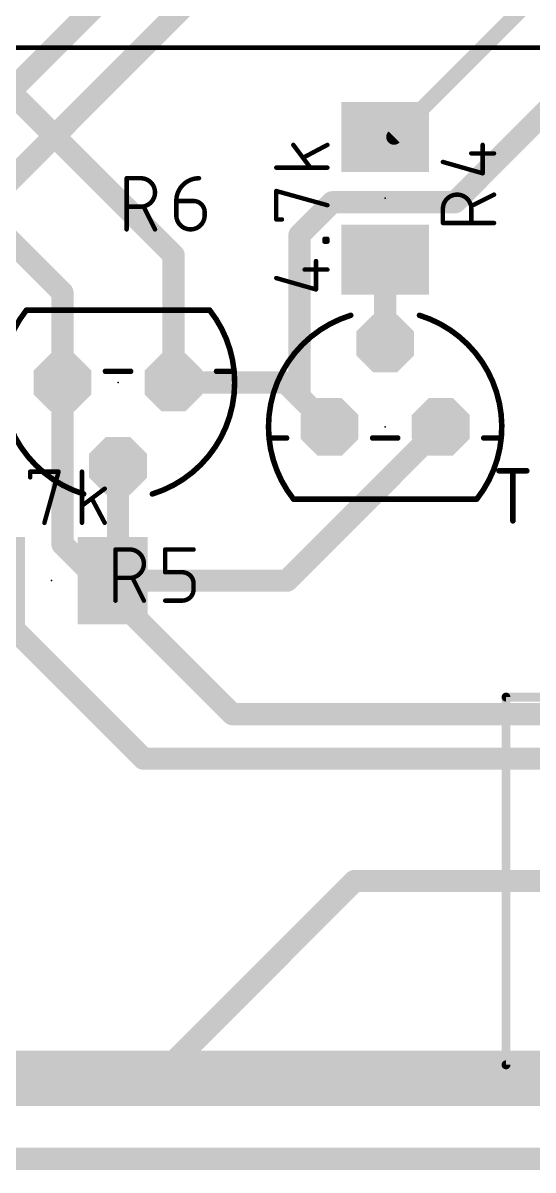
# Model space of a CAD drawing. Extents: x -0.1 to 95.8, y -0.3 to 95.8.
# Drawn here: x 24.29 to 35.96, y -0.25 to 25.95 of the extents above; entities that cross this region are included whole.
import ezdxf

# ---------------------------------------------------------------- set-up
doc = ezdxf.new("R2010")
doc.units = 0
for name, color, linetype in [('1', 12, 'CONTINUOUS'), ('16', 132, 'CONTINUOUS'), ('17', 110, 'CONTINUOUS'), ('21', 253, 'CONTINUOUS'), ('23', 53, 'CONTINUOUS'), ('25', 253, 'CONTINUOUS'), ('27', 253, 'CONTINUOUS')]:
    doc.layers.add(name, color=color, linetype=linetype)

# ---------------------------------------------------------------- blocks, each defined once
blk = doc.blocks.new('RECT')
blk.add_solid([(-0.5, -0.5), (0.5, -0.5), (-0.5, 0.5), (0.5, 0.5)])
blk = doc.blocks.new('OCTAGONP')
at = {"const_width": 0.5}
blk.add_lwpolyline([(-0.25, -0.1036), (-0.25, 0.1036), (-0.1036, 0.25), (0.1036, 0.25), (0.25, 0.1036), (0.25, -0.1036), (0.1036, -0.25), (-0.1036, -0.25), (-0.25, -0.1036), (-0.25, 0.1036)], dxfattribs=at)

msp = doc.modelspace()

# ---------------------------------------------------------------- linework, layer by layer
at = {"layer": '1'}
for points, const_width in [([(43.8384, 34.4057), (32.7787, 23.346)], 0.3556), ([(27.7385, 20.6485), (24.003, 24.384)], 0.508), ([(34.173, 21.854), (36.703, 24.384)], 0.508), ([(32.7787, 23.346), (32.5755, 23.346)], 0.3556), ([(25.1985, 19.79), (23.0426, 21.946)], 0.508), ([(30.6183, 21.1072), (31.3651, 21.854)], 0.508), ([(31.3651, 21.854), (34.173, 21.854)], 0.508), ([(30.6183, 17.4103), (30.6183, 21.1072)], 0.508), ([(27.7385, 17.7392), (27.7385, 20.6485)], 0.508), ([(32.5755, 18.6282), (32.5755, 20.546)], 0.508), ([(32.5755, 20.546), (32.5755, 20.546)], 0.508), ([(25.1985, 17.7392), (25.1985, 19.79)], 0.508), ([(30.2895, 17.7392), (27.7385, 17.7392)], 0.508), ([(30.6183, 17.4103), (30.2895, 17.7392)], 0.508), ([(31.3055, 16.7232), (30.6183, 17.4103)], 0.508), ([(33.8455, 16.7232), (30.3333, 13.2109)], 0.508), ([(26.4685, 15.8342), (26.4685, 13.3349)], 0.508), ([(26.4685, 13.3349), (26.3446, 13.2109)], 0.508), ([(30.3333, 13.2109), (26.3446, 13.2109)], 0.508), ([(12.0015, 1.8415), (64.886, 1.8415)], 1.27)]:
    msp.add_lwpolyline(points, dxfattribs=dict(at, const_width=const_width))
for points, const_width in [([(32.5755, 23.4349, 1), (32.5755, 23.2571)], 0.1778), ([(32.7159, 23.4089, 1), (32.8416, 23.2831)], 0.1778), ([(32.7787, 23.2571, 1), (32.7787, 23.4349)], 0.1778), ([(31.3651, 21.981, 1), (31.3651, 21.727)], 0.254), ([(31.4549, 21.7642, 1), (31.2753, 21.9438)], 0.254), ([(34.0832, 21.9438, 1), (34.2628, 21.7642)], 0.254), ([(34.173, 21.727, 1), (34.173, 21.981)], 0.254), ([(30.7453, 21.1072, 1), (30.4913, 21.1072)], 0.254), ([(30.5285, 21.197, 1), (30.7081, 21.0174)], 0.254), ([(27.8655, 20.6485, 1), (27.6115, 20.6485)], 0.254), ([(27.6487, 20.5587, 1), (27.8283, 20.7383)], 0.254), ([(32.7025, 20.546, 1), (32.4485, 20.546)], 0.254), ([(32.4857, 20.6358, 1), (32.6653, 20.4562)], 0.254), ([(32.6653, 20.4562, 1), (32.4857, 20.6358)], 0.254), ([(25.3255, 19.79, 1), (25.0715, 19.79)], 0.254), ([(25.1087, 19.7002, 1), (25.2883, 19.8798)], 0.254), ([(32.4485, 18.6282, 1), (32.7025, 18.6282)], 0.254), ([(25.0715, 17.7392, 1), (25.3255, 17.7392)], 0.254), ([(27.7385, 17.8662, 1), (27.7385, 17.6122)], 0.254), ([(27.6115, 17.7392, 1), (27.8655, 17.7392)], 0.254), ([(30.3793, 17.829, 1), (30.1997, 17.6494)], 0.254), ([(30.2895, 17.6122, 1), (30.2895, 17.8662)], 0.254), ([(30.7081, 17.5001, 1), (30.5285, 17.3205)], 0.254), ([(30.5285, 17.3205, 1), (30.7081, 17.5001)], 0.254), ([(30.4913, 17.4103, 1), (30.7453, 17.4103)], 0.254), ([(31.2157, 16.6334, 1), (31.3953, 16.813)], 0.254), ([(33.9353, 16.6334, 1), (33.7557, 16.813)], 0.254), ([(26.5955, 15.8342, 1), (26.3415, 15.8342)], 0.254), ([(26.3446, 13.3379, 1), (26.3446, 13.0839)], 0.254), ([(26.2548, 13.3007, 1), (26.4344, 13.1211)], 0.254), ([(26.3415, 13.3349, 1), (26.5955, 13.3349)], 0.254), ([(26.5583, 13.2451, 1), (26.3787, 13.4247)], 0.254), ([(30.2435, 13.3007, 1), (30.4231, 13.1211)], 0.254), ([(30.3333, 13.0839, 1), (30.3333, 13.3379)], 0.254)]:
    msp.add_lwpolyline(points, format="xyb", dxfattribs=dict(at, const_width=const_width))
at = {"layer": '16', "const_width": 0.508}
for points in [[(21.717, 22.098), (37.211, 37.592)], [(22.987, 21.336), (39.243, 37.592)], [(25.1985, 14.0445), (25.1985, 17.7392)], [(29.083, 10.16), (25.1985, 14.0445)], [(27.051, 9.144), (22.987, 13.208)], [(40.259, 10.16), (29.083, 10.16)], [(38.735, 9.144), (27.051, 9.144)], [(31.877, 6.35), (27.559, 2.032)], [(41.529, 6.35), (31.877, 6.35)], [(27.559, 2.032), (5.715, 2.032)], [(95.504, 0), (0.127, 0)]]:
    msp.add_lwpolyline(points, dxfattribs=at)
at = {"layer": '16', "const_width": 0.254}
for points in [[(25.3255, 17.7392, 1), (25.0715, 17.7392)], [(25.2883, 14.1343, 1), (25.1087, 13.9547)], [(25.0715, 14.0445, 1), (25.3255, 14.0445)], [(29.083, 10.287, 1), (29.083, 10.033)], [(28.9932, 10.0702, 1), (29.1728, 10.2498)], [(27.051, 9.271, 1), (27.051, 9.017)], [(26.9612, 9.0542, 1), (27.1408, 9.2338)], [(31.877, 6.477, 1), (31.877, 6.223)], [(31.9668, 6.2602, 1), (31.7872, 6.4398)], [(27.4692, 2.1218, 1), (27.6488, 1.9422)], [(27.559, 1.905, 1), (27.559, 2.159)]]:
    msp.add_lwpolyline(points, format="xyb", dxfattribs=at)
at = {"layer": '21'}
for points, const_width in [([(6.2495, 25.386), (66.2495, 25.386)], 0.1), ([(28.563, 19.3902), (24.374, 19.3902)], 0.127), ([(26.7548, 17.9932), (26.1822, 17.9932)], 0.127), ([(29.1234, 17.9932), (28.7222, 17.9932)], 0.127), ([(29.9206, 16.4692), (30.3218, 16.4692)], 0.127), ([(32.2892, 16.4692), (32.8618, 16.4692)], 0.127), ([(34.8292, 16.4692), (35.2304, 16.4692)], 0.127), ([(30.481, 15.0722), (34.67, 15.0722)], 0.127), ([(35.339, 10.55), (55.339, 10.55)], 0.2032), ([(35.339, 2.15), (35.339, 10.55)], 0.2032), ([(43.456, 2.15), (35.339, 2.15)], 0.2032)]:
    msp.add_lwpolyline(points, dxfattribs=dict(at, const_width=const_width))
for points, const_width in [([(24.374, 19.3902, 0.5267), (25.6822, 15.1908)], 0.127), ([(24.374, 19.422, 1), (24.374, 19.3585)], 0.0635), ([(24.399, 19.3706, 1), (24.3491, 19.4099)], 0.0635), ([(28.5881, 19.4099, 1), (28.5382, 19.3706)], 0.0635), ([(29.1234, 17.9932, 0.144), (28.5631, 19.3902)], 0.127), ([(28.563, 19.3585, 1), (28.563, 19.422)], 0.0635), ([(31.7892, 19.2717, 0.3557), (29.9206, 16.4692)], 0.127), ([(31.7986, 19.2413, 1), (31.7798, 19.302)], 0.0635), ([(34.67, 15.0722, 0.5267), (33.3618, 19.2716)], 0.127), ([(33.3712, 19.3019, 1), (33.3524, 19.2412)], 0.0635), ([(26.1822, 18.025, 1), (26.1822, 17.9615)], 0.0635), ([(26.7548, 17.9615, 1), (26.7548, 18.025)], 0.0635), ([(27.2548, 15.1907, 0.3557), (29.1234, 17.9932)], 0.127), ([(28.7222, 18.025, 1), (28.7222, 17.9615)], 0.0635), ([(29.155, 17.9962, 1), (29.0918, 17.9902)], 0.0635), ([(29.0918, 17.9902, 1), (29.155, 17.9962)], 0.0635), ([(29.1234, 17.9615, 1), (29.1234, 18.025)], 0.0635), ([(29.9206, 16.4692, 0.144), (30.4809, 15.0722)], 0.127), ([(29.9206, 16.5009, 1), (29.9206, 16.4374)], 0.0635), ([(29.9522, 16.4722, 1), (29.889, 16.4661)], 0.0635), ([(30.3218, 16.4374, 1), (30.3218, 16.5009)], 0.0635), ([(32.2892, 16.5009, 1), (32.2892, 16.4374)], 0.0635), ([(32.8618, 16.4374, 1), (32.8618, 16.5009)], 0.0635), ([(34.8292, 16.5009, 1), (34.8292, 16.4374)], 0.0635), ([(35.2304, 16.4374, 1), (35.2304, 16.5009)], 0.0635), ([(29.889, 16.4661, 1), (29.9522, 16.4722)], 0.0635), ([(25.6729, 15.1605, 1), (25.6916, 15.2212)], 0.0635), ([(27.2455, 15.2211, 1), (27.2642, 15.1604)], 0.0635), ([(30.481, 15.1039, 1), (30.481, 15.0404)], 0.0635), ([(30.456, 15.0525, 1), (30.5058, 15.0918)], 0.0635), ([(34.6451, 15.0918, 1), (34.6949, 15.0525)], 0.0635), ([(34.67, 15.0404, 1), (34.67, 15.1039)], 0.0635), ([(35.339, 10.6008, 1), (35.339, 10.4992)], 0.1016), ([(35.3898, 10.55, 1), (35.2882, 10.55)], 0.1016), ([(35.339, 2.2008, 1), (35.339, 2.0992)], 0.1016), ([(35.2882, 2.15, 1), (35.3898, 2.15)], 0.1016)]:
    msp.add_lwpolyline(points, format="xyb", dxfattribs=dict(at, const_width=const_width))
at = {"layer": '23'}
for p in [(32.5755, 21.946), (26.4685, 17.7392), (32.5755, 16.7232), (24.9446, 13.2109)]:
    msp.add_point(p, dxfattribs=at)
at = {"layer": '25'}
for points, const_width in [([(34.8051, 22.5161), (34.8051, 23.1652)], 0.1016), ([(33.8963, 22.7757), (34.8051, 22.5161)], 0.1016), ([(34.5454, 22.9705), (35.0647, 22.9705)], 0.1016), ([(26.665, 21.2348), (26.665, 22.4032)], 0.1016), ([(26.665, 22.4032), (26.9896, 22.4032)], 0.1016), ([(35.0647, 22.0296), (34.5454, 21.7699)], 0.1016), ([(26.9896, 21.7541), (26.665, 21.7541)], 0.1016), ([(27.3141, 21.2348), (27.0545, 21.7541)], 0.1016), ([(27.8007, 21.8839), (28.1901, 21.8839)], 0.1016), ([(27.8007, 21.5594), (27.8007, 21.8839)], 0.1016), ([(33.8963, 21.3805), (33.8963, 21.705)], 0.1016), ([(34.5454, 21.705), (34.5454, 21.3805)], 0.1016), ([(28.4498, 21.6243), (28.4498, 21.5594)], 0.1016), ([(35.0647, 21.3805), (33.8963, 21.3805)], 0.1016), ([(35.179, 15.7199), (35.814, 15.7199)], 0.127), ([(35.4965, 14.5769), (35.4965, 15.7199)], 0.127), ([(26.411, 12.7537), (26.411, 13.9221)], 0.1016), ([(26.411, 13.9221), (26.7356, 13.9221)], 0.1016), ([(27.5466, 13.4028), (27.5466, 13.9221)], 0.1016), ([(27.5466, 13.9221), (28.1958, 13.9221)], 0.1016), ([(27.9361, 13.4028), (27.5466, 13.4028)], 0.1016), ([(26.7356, 13.273), (26.411, 13.273)], 0.1016), ([(27.0601, 12.7537), (26.8005, 13.273)], 0.1016), ([(28.1958, 13.0134), (28.1958, 13.1432)], 0.1016), ([(27.5466, 12.7537), (27.9361, 12.7537)], 0.1016)]:
    msp.add_lwpolyline(points, dxfattribs=dict(at, const_width=const_width))
for points, const_width in [([(34.8305, 23.1652, 1), (34.7797, 23.1652)], 0.0508), ([(33.9033, 22.8002, 1), (33.8893, 22.7513)], 0.0508), ([(34.5454, 22.9959, 1), (34.5454, 22.9451)], 0.0508), ([(35.0647, 22.9451, 1), (35.0647, 22.9959)], 0.0508), ([(34.7797, 22.5161, 1), (34.8305, 22.5161)], 0.0508), ([(34.7981, 22.4917, 1), (34.8121, 22.5405)], 0.0508), ([(26.6904, 22.4032, 1), (26.6396, 22.4032)], 0.0508), ([(26.665, 22.4286, 1), (26.665, 22.3778)], 0.0508), ([(26.9896, 21.7541, 1), (26.9896, 22.4032)], 0.1016), ([(26.9896, 22.4286, 1), (26.9896, 22.3778)], 0.0508), ([(26.9896, 22.3778, 1), (26.9896, 22.4286)], 0.0508), ([(28.3199, 22.4032, 0.4142), (27.8007, 21.8839)], 0.1016), ([(28.3199, 22.3778, 1), (28.3199, 22.4286)], 0.0508), ([(34.5454, 21.705, 1), (33.8963, 21.705)], 0.1016), ([(35.0761, 22.0068, 1), (35.0534, 22.0523)], 0.0508), ([(26.665, 21.7795, 1), (26.665, 21.7287)], 0.0508), ([(26.9896, 21.7795, 1), (26.9896, 21.7287)], 0.0508), ([(26.9896, 21.7287, 1), (26.9896, 21.7795)], 0.0508), ([(27.0772, 21.7654, 1), (27.0318, 21.7427)], 0.0508), ([(27.8261, 21.8839, 1), (27.7752, 21.8839)], 0.0508), ([(27.7752, 21.8839, 1), (27.8261, 21.8839)], 0.0508), ([(27.8007, 21.9093, 1), (27.8007, 21.8585)], 0.0508), ([(28.4498, 21.6243, 0.4142), (28.1901, 21.8839)], 0.1016), ([(28.1901, 21.9093, 1), (28.1901, 21.8585)], 0.0508), ([(28.1901, 21.8585, 1), (28.1901, 21.9093)], 0.0508), ([(33.9217, 21.705, 1), (33.8709, 21.705)], 0.0508), ([(34.5708, 21.705, 1), (34.52, 21.705)], 0.0508), ([(34.5341, 21.7926, 1), (34.5568, 21.7472)], 0.0508), ([(27.8006, 21.5594, 1), (28.4498, 21.5594)], 0.1016), ([(27.826, 21.5594, 1), (27.7752, 21.5594)], 0.0508), ([(27.7752, 21.5594, 1), (27.8261, 21.5594)], 0.0508), ([(28.4752, 21.6243, 1), (28.4244, 21.6243)], 0.0508), ([(28.4244, 21.6243, 1), (28.4752, 21.6243)], 0.0508), ([(28.4752, 21.5594, 1), (28.4244, 21.5594)], 0.0508), ([(28.4244, 21.5594, 1), (28.4752, 21.5594)], 0.0508), ([(33.8709, 21.705, 1), (33.9217, 21.705)], 0.0508), ([(34.52, 21.705, 1), (34.5708, 21.705)], 0.0508), ([(26.6396, 21.2348, 1), (26.6904, 21.2348)], 0.0508), ([(27.2914, 21.2234, 1), (27.3368, 21.2462)], 0.0508), ([(33.8963, 21.4059, 1), (33.8963, 21.3551)], 0.0508), ([(33.8709, 21.3805, 1), (33.9217, 21.3805)], 0.0508), ([(34.52, 21.3805, 1), (34.5708, 21.3805)], 0.0508), ([(35.0647, 21.3551, 1), (35.0647, 21.4059)], 0.0508), ([(35.179, 15.7516, 1), (35.179, 15.6881)], 0.0635), ([(35.5283, 15.7199, 1), (35.4648, 15.7199)], 0.0635), ([(35.814, 15.6881, 1), (35.814, 15.7516)], 0.0635), ([(35.4648, 14.5769, 1), (35.5283, 14.5769)], 0.0635), ([(26.4364, 13.9221, 1), (26.3856, 13.9221)], 0.0508), ([(26.411, 13.9475, 1), (26.411, 13.8967)], 0.0508), ([(26.7356, 13.273, 1), (26.7356, 13.9221)], 0.1016), ([(26.7356, 13.9475, 1), (26.7356, 13.8967)], 0.0508), ([(26.7356, 13.8967, 1), (26.7356, 13.9475)], 0.0508), ([(27.5721, 13.9221, 1), (27.5212, 13.9221)], 0.0508), ([(27.5466, 13.9475, 1), (27.5466, 13.8967)], 0.0508), ([(28.1958, 13.8967, 1), (28.1958, 13.9475)], 0.0508), ([(27.5466, 13.4282, 1), (27.5466, 13.3774)], 0.0508), ([(27.5212, 13.4028, 1), (27.5721, 13.4028)], 0.0508), ([(28.1958, 13.1432, 0.4142), (27.9361, 13.4028)], 0.1016), ([(27.9361, 13.4282, 1), (27.9361, 13.3774)], 0.0508), ([(27.9361, 13.3774, 1), (27.9361, 13.4282)], 0.0508), ([(26.411, 13.2984, 1), (26.411, 13.2476)], 0.0508), ([(26.7356, 13.2984, 1), (26.7356, 13.2476)], 0.0508), ([(26.7356, 13.2476, 1), (26.7356, 13.2984)], 0.0508), ([(26.8232, 13.2844, 1), (26.7778, 13.2617)], 0.0508), ([(28.2212, 13.1432, 1), (28.1704, 13.1432)], 0.0508), ([(28.1704, 13.1432, 1), (28.2212, 13.1432)], 0.0508), ([(27.9361, 12.7537, 0.4142), (28.1958, 13.0134)], 0.1016), ([(28.2212, 13.0134, 1), (28.1704, 13.0134)], 0.0508), ([(28.1704, 13.0134, 1), (28.2212, 13.0134)], 0.0508), ([(26.3856, 12.7537, 1), (26.4364, 12.7537)], 0.0508), ([(27.0374, 12.7424, 1), (27.0828, 12.7651)], 0.0508), ([(27.5466, 12.7791, 1), (27.5466, 12.7283)], 0.0508), ([(27.9361, 12.7791, 1), (27.9361, 12.7283)], 0.0508), ([(27.9361, 12.7283, 1), (27.9361, 12.7791)], 0.0508)]:
    msp.add_lwpolyline(points, format="xyb", dxfattribs=dict(at, const_width=const_width))
at = {"layer": '27', "const_width": 0.1016}
for points in [[(30.4758, 23.1652), (30.8653, 22.6459)], [(31.2547, 23.1652), (30.703, 22.8731)], [(31.2547, 22.6459), (30.0863, 22.6459)], [(30.0863, 21.4626), (30.0863, 22.1117)], [(30.0863, 22.1117), (31.2547, 21.7871)], [(30.2162, 21.4626), (30.0863, 21.4626)], [(31.1898, 20.9546), (31.1898, 21.0195)], [(31.1898, 21.0195), (31.2547, 21.0195)], [(31.2547, 20.9546), (31.1898, 20.9546)], [(31.2547, 21.0195), (31.2547, 20.9546)], [(30.9951, 19.8624), (30.9951, 20.5115)], [(30.7354, 20.3167), (31.2547, 20.3167)], [(30.0863, 20.122), (30.9951, 19.8624)], [(24.4611, 15.5703), (24.4611, 15.7001)], [(24.4611, 15.7001), (25.1102, 15.7001)], [(25.1102, 15.7001), (24.7857, 14.5317)], [(25.6445, 14.5317), (25.6445, 15.7001)], [(26.1638, 15.3107), (25.6445, 14.9212)], [(26.1638, 14.5317), (25.8717, 15.0835)]]:
    msp.add_lwpolyline(points, dxfattribs=at)
at = {"layer": '27', "const_width": 0.0508}
for points in [[(30.4961, 23.1804, 1), (30.4555, 23.15)], [(31.2666, 23.1427, 1), (31.2428, 23.1876)], [(30.6911, 22.8955, 1), (30.7149, 22.8506)], [(30.0863, 22.6713, 1), (30.0863, 22.6205)], [(30.8449, 22.6307, 1), (30.8856, 22.6611)], [(31.2547, 22.6205, 1), (31.2547, 22.6713)], [(30.1117, 22.1117, 1), (30.0609, 22.1117)], [(30.0931, 22.1361, 1), (30.0795, 22.0872)], [(31.2479, 21.7626, 1), (31.2615, 21.8116)], [(30.0863, 21.488, 1), (30.0863, 21.4372)], [(30.0609, 21.4626, 1), (30.1117, 21.4626)], [(30.2162, 21.4372, 1), (30.2162, 21.488)], [(31.2152, 21.0195, 1), (31.1644, 21.0195)], [(31.1898, 21.0449, 1), (31.1898, 20.9941)], [(31.1898, 20.98, 1), (31.1898, 20.9292)], [(31.1644, 20.9546, 1), (31.2152, 20.9546)], [(31.2801, 21.0195, 1), (31.2293, 21.0195)], [(31.2293, 20.9546, 1), (31.2801, 20.9546)], [(31.2547, 20.9941, 1), (31.2547, 21.0449)], [(31.2547, 20.9292, 1), (31.2547, 20.98)], [(31.0205, 20.5115, 1), (30.9697, 20.5115)], [(30.7354, 20.3421, 1), (30.7354, 20.2913)], [(31.2547, 20.2913, 1), (31.2547, 20.3421)], [(30.0933, 20.1464, 1), (30.0793, 20.0976)], [(30.9697, 19.8624, 1), (31.0205, 19.8624)], [(30.9881, 19.8379, 1), (31.0021, 19.8868)], [(24.4865, 15.7001, 1), (24.4357, 15.7001)], [(24.4611, 15.7255, 1), (24.4611, 15.6747)], [(25.1347, 15.6933, 1), (25.0858, 15.7069)], [(25.1102, 15.6747, 1), (25.1102, 15.7255)], [(25.6699, 15.7001, 1), (25.6191, 15.7001)], [(24.4357, 15.5703, 1), (24.4865, 15.5703)], [(26.179, 15.2903, 1), (26.1485, 15.331)], [(25.6292, 14.9415, 1), (25.6597, 14.9009)], [(25.8941, 15.0954, 1), (25.8492, 15.0716)], [(24.7612, 14.5385, 1), (24.8101, 14.5249)], [(25.6191, 14.5317, 1), (25.6699, 14.5317)], [(26.1413, 14.5199, 1), (26.1862, 14.5436)]]:
    msp.add_lwpolyline(points, format="xyb", dxfattribs=at)

# ---------------------------------------------------------------- block references
at = {"layer": '1', "xscale": 1.6, "yscale": 2}
for p, rotation in [((32.5755, 23.346), 270), ((32.5755, 20.546), 270), ((23.5446, 13.2109), 180), ((26.3446, 13.2109), 180)]:
    msp.add_blockref('RECT', p, dxfattribs=dict(at, rotation=rotation))
at = {"layer": '17', "xscale": 1.3208, "yscale": 1.3208}
for p in [(32.5755, 18.6282), (32.5755, 18.6282), (31.3055, 16.7232), (31.3055, 16.7232), (33.8455, 16.7232), (33.8455, 16.7232)]:
    msp.add_blockref('OCTAGONP', p, dxfattribs=at)
at = {"layer": '17', "xscale": 1.3208, "yscale": 1.3208, "rotation": 180}
for p in [(25.1985, 17.7392), (25.1985, 17.7392), (27.7385, 17.7392), (27.7385, 17.7392), (26.4685, 15.8342), (26.4685, 15.8342)]:
    msp.add_blockref('OCTAGONP', p, dxfattribs=at)

doc.saveas('drawing.dxf')
